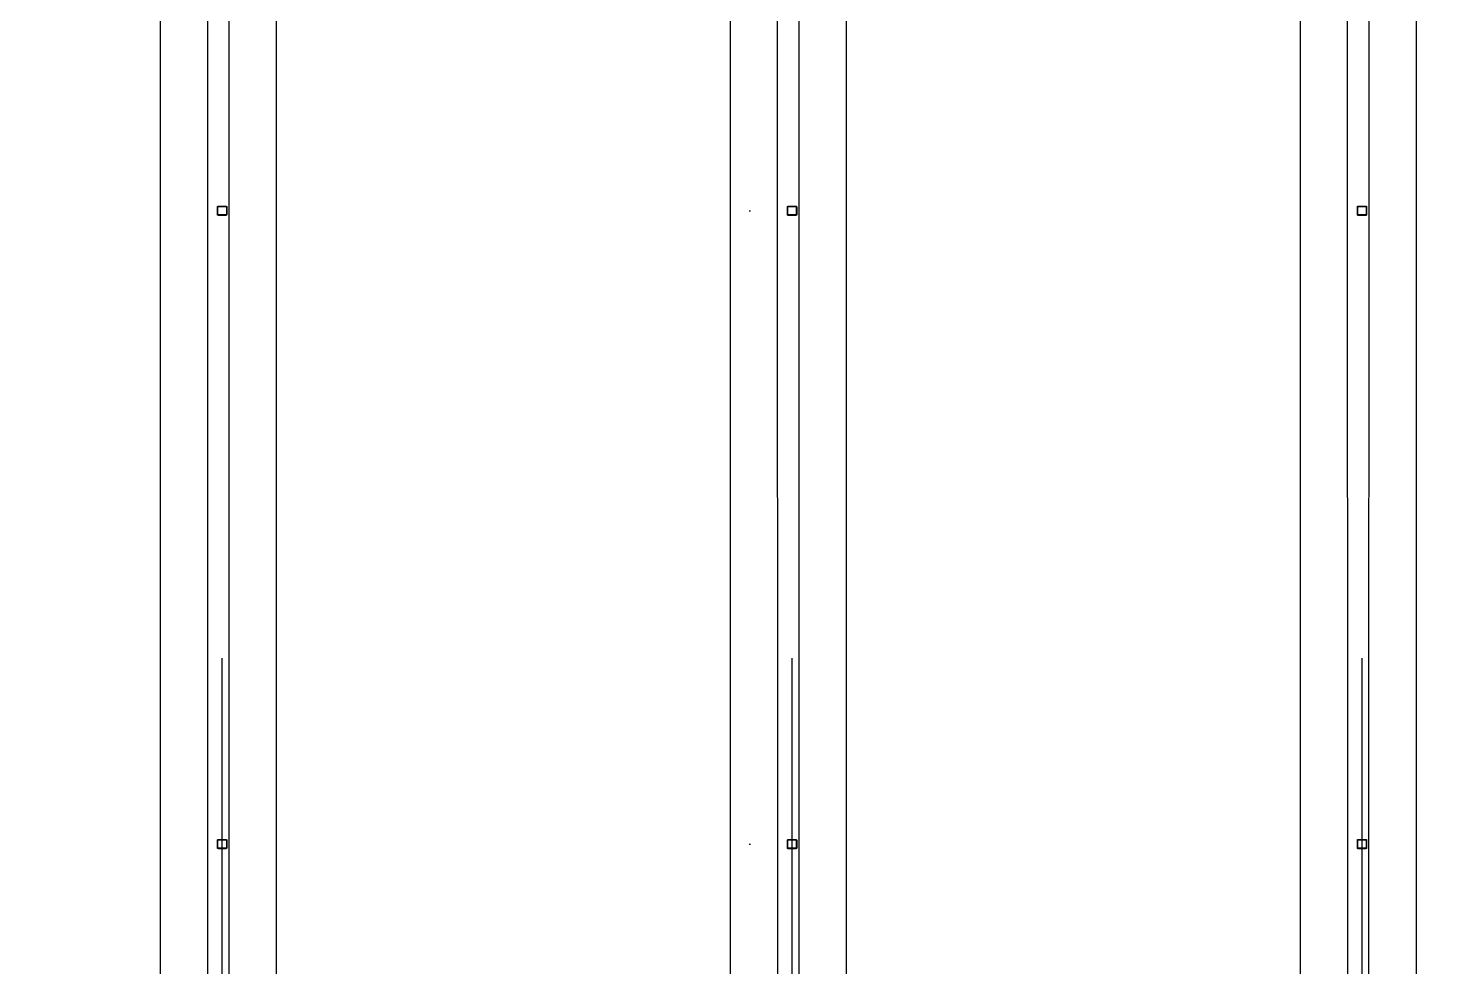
# Model space of a CAD drawing. Header units: millimetres. Extents: x 626570 to 643256, y 6233 to 11343.
# Drawn here: x 639477 to 640539, y 8393 to 9105 of the extents above; entities that cross this region are included whole.
import ezdxf

# ---------------------------------------------------------------- set-up
doc = ezdxf.new("R2010")
doc.units = ezdxf.units.MM
doc.header["$LTSCALE"] = 4000
doc.header["$MEASUREMENT"] = 0
doc.linetypes.add('DASHDOT', pattern=[1, 0.5, -0.25, 0, -0.25])
for name, color, linetype in [('MASTERFOUNDATION_1', 4, 'DASHDOT'), ('MASTERFOUNDATION_25', 7, 'CONTINUOUS'), ('SORTER', 4, 'CONTINUOUS')]:
    doc.layers.add(name, color=color, linetype=linetype)

msp = doc.modelspace()

# ---------------------------------------------------------------- linework, layer by layer
at = {"layer": 'MASTERFOUNDATION_1', "linetype": 'DASHDOT'}
for p, q in [((639624, 6627.5), (639624, 11123.2)), ((640056, 6627.5), (640056, 11123.2)), ((640488, 6627.5), (640488, 11123.2)), ((643023.9, 8966.6), (626796.6, 8966.6)), ((643023.9, 8486.6), (626795.2, 8486.6))]:
    msp.add_line(p, q, dxfattribs=at)
at = {"layer": 'MASTERFOUNDATION_25', "linetype": 'Continuous', "flags": 128}
for points in [[(639621.1, 8970.1), (639626.9, 8970.1), (639626.9, 8970.1), (639626.9, 8970.1), (639626.9, 8970.1), (639626.9, 8970.1), (639627, 8970.1), (639627, 8970.1), (639627, 8970.1), (639627, 8970.1), (639627.1, 8970.1), (639627.1, 8970.1), (639627.1, 8970.1), (639627.1, 8970.1), (639627.1, 8970), (639627.2, 8970), (639627.2, 8970), (639627.2, 8970), (639627.2, 8970), (639627.2, 8970), (639627.2, 8970), (639627.3, 8970), (639627.3, 8969.9), (639627.3, 8969.9), (639627.3, 8969.9), (639627.3, 8969.9), (639627.3, 8969.9), (639627.3, 8969.9), (639627.4, 8969.9), (639627.4, 8969.8), (639627.4, 8969.8), (639627.4, 8969.8), (639627.4, 8969.8), (639627.4, 8969.8), (639627.4, 8969.7), (639627.4, 8969.7), (639627.4, 8969.7), (639627.5, 8969.7), (639627.5, 8969.7), (639627.5, 8969.6), (639627.5, 8969.6), (639627.5, 8969.6), (639627.5, 8969.6), (639627.5, 8969.6), (639627.5, 8969.5), (639627.5, 8969.5), (639627.5, 8969.5), (639627.5, 8963.7), (639627.5, 8963.7), (639627.5, 8963.7), (639627.5, 8963.7), (639627.5, 8963.6), (639627.5, 8963.6), (639627.5, 8963.6), (639627.5, 8963.6), (639627.5, 8963.6), (639627.5, 8963.5), (639627.4, 8963.5), (639627.4, 8963.5), (639627.4, 8963.5), (639627.4, 8963.5), (639627.4, 8963.4), (639627.4, 8963.4), (639627.4, 8963.4), (639627.4, 8963.4), (639627.4, 8963.4), (639627.3, 8963.3), (639627.3, 8963.3), (639627.3, 8963.3), (639627.3, 8963.3), (639627.3, 8963.3), (639627.3, 8963.3), (639627.3, 8963.3), (639627.2, 8963.2), (639627.2, 8963.2), (639627.2, 8963.2), (639627.2, 8963.2), (639627.2, 8963.2), (639627.2, 8963.2), (639627.1, 8963.2), (639627.1, 8963.2), (639627.1, 8963.2), (639627.1, 8963.1), (639627.1, 8963.1), (639627, 8963.1), (639627, 8963.1), (639627, 8963.1), (639627, 8963.1), (639626.9, 8963.1), (639626.9, 8963.1), (639626.9, 8963.1), (639626.9, 8963.1), (639626.9, 8963.1), (639621.1, 8963.1), (639621.1, 8963.1), (639621.1, 8963.1), (639621, 8963.1), (639621, 8963.1), (639621, 8963.1), (639621, 8963.1), (639621, 8963.1), (639620.9, 8963.1), (639620.9, 8963.1), (639620.9, 8963.1), (639620.9, 8963.2), (639620.8, 8963.2), (639620.8, 8963.2), (639620.8, 8963.2), (639620.8, 8963.2), (639620.8, 8963.2), (639620.8, 8963.2), (639620.7, 8963.2), (639620.7, 8963.2), (639620.7, 8963.3), (639620.7, 8963.3), (639620.7, 8963.3), (639620.7, 8963.3), (639620.6, 8963.3), (639620.6, 8963.3), (639620.6, 8963.3), (639620.6, 8963.4), (639620.6, 8963.4), (639620.6, 8963.4), (639620.6, 8963.4), (639620.6, 8963.4), (639620.5, 8963.5), (639620.5, 8963.5), (639620.5, 8963.5), (639620.5, 8963.5), (639620.5, 8963.5), (639620.5, 8963.6), (639620.5, 8963.6), (639620.5, 8963.6), (639620.5, 8963.6), (639620.5, 8963.6), (639620.5, 8963.7), (639620.5, 8963.7), (639620.5, 8963.7), (639620.5, 8963.7), (639620.5, 8969.5), (639620.5, 8969.5), (639620.5, 8969.5), (639620.5, 8969.6), (639620.5, 8969.6), (639620.5, 8969.6), (639620.5, 8969.6), (639620.5, 8969.6), (639620.5, 8969.7), (639620.5, 8969.7), (639620.5, 8969.7), (639620.5, 8969.7), (639620.5, 8969.7), (639620.5, 8969.8), (639620.6, 8969.8), (639620.6, 8969.8), (639620.6, 8969.8), (639620.6, 8969.8), (639620.6, 8969.9), (639620.6, 8969.9), (639620.6, 8969.9), (639620.6, 8969.9), (639620.7, 8969.9), (639620.7, 8969.9), (639620.7, 8969.9), (639620.7, 8970), (639620.7, 8970), (639620.7, 8970), (639620.8, 8970), (639620.8, 8970), (639620.8, 8970), (639620.8, 8970), (639620.8, 8970), (639620.8, 8970.1), (639620.9, 8970.1), (639620.9, 8970.1), (639620.9, 8970.1), (639620.9, 8970.1), (639621, 8970.1), (639621, 8970.1), (639621, 8970.1), (639621, 8970.1), (639621, 8970.1), (639621.1, 8970.1), (639621.1, 8970.1), (639621.1, 8970.1)], [(639621.1, 8969.8), (639626.9, 8969.8), (639626.9, 8969.8), (639626.9, 8969.8), (639626.9, 8969.8), (639626.9, 8969.8), (639626.9, 8969.8), (639626.9, 8969.8), (639626.9, 8969.8), (639626.9, 8969.8), (639627, 8969.8), (639627, 8969.8), (639627, 8969.8), (639627, 8969.8), (639627, 8969.8), (639627, 8969.8), (639627, 8969.8), (639627, 8969.7), (639627, 8969.7), (639627, 8969.7), (639627, 8969.7), (639627.1, 8969.7), (639627.1, 8969.7), (639627.1, 8969.7), (639627.1, 8969.7), (639627.1, 8969.7), (639627.1, 8969.7), (639627.1, 8969.7), (639627.1, 8969.7), (639627.1, 8969.7), (639627.1, 8969.7), (639627.1, 8969.6), (639627.1, 8969.6), (639627.1, 8969.6), (639627.1, 8969.6), (639627.1, 8969.6), (639627.1, 8969.6), (639627.2, 8969.6), (639627.2, 8969.6), (639627.2, 8969.6), (639627.2, 8969.6), (639627.2, 8969.5), (639627.2, 8969.5), (639627.2, 8969.5), (639627.2, 8969.5), (639627.2, 8969.5), (639627.2, 8969.5), (639627.2, 8963.7), (639627.2, 8963.7), (639627.2, 8963.7), (639627.2, 8963.7), (639627.2, 8963.7), (639627.2, 8963.7), (639627.2, 8963.7), (639627.2, 8963.7), (639627.2, 8963.6), (639627.2, 8963.6), (639627.1, 8963.6), (639627.1, 8963.6), (639627.1, 8963.6), (639627.1, 8963.6), (639627.1, 8963.6), (639627.1, 8963.6), (639627.1, 8963.6), (639627.1, 8963.6), (639627.1, 8963.5), (639627.1, 8963.5), (639627.1, 8963.5), (639627.1, 8963.5), (639627.1, 8963.5), (639627.1, 8963.5), (639627.1, 8963.5), (639627.1, 8963.5), (639627, 8963.5), (639627, 8963.5), (639627, 8963.5), (639627, 8963.5), (639627, 8963.5), (639627, 8963.5), (639627, 8963.5), (639627, 8963.4), (639627, 8963.4), (639627, 8963.4), (639627, 8963.4), (639626.9, 8963.4), (639626.9, 8963.4), (639626.9, 8963.4), (639626.9, 8963.4), (639626.9, 8963.4), (639626.9, 8963.4), (639626.9, 8963.4), (639626.9, 8963.4), (639626.9, 8963.4), (639621.1, 8963.4), (639621.1, 8963.4), (639621.1, 8963.4), (639621.1, 8963.4), (639621.1, 8963.4), (639621, 8963.4), (639621, 8963.4), (639621, 8963.4), (639621, 8963.4), (639621, 8963.4), (639621, 8963.4), (639621, 8963.4), (639621, 8963.4), (639621, 8963.5), (639621, 8963.5), (639620.9, 8963.5), (639620.9, 8963.5), (639620.9, 8963.5), (639620.9, 8963.5), (639620.9, 8963.5), (639620.9, 8963.5), (639620.9, 8963.5), (639620.9, 8963.5), (639620.9, 8963.5), (639620.9, 8963.5), (639620.9, 8963.5), (639620.9, 8963.5), (639620.9, 8963.5), (639620.8, 8963.6), (639620.8, 8963.6), (639620.8, 8963.6), (639620.8, 8963.6), (639620.8, 8963.6), (639620.8, 8963.6), (639620.8, 8963.6), (639620.8, 8963.6), (639620.8, 8963.6), (639620.8, 8963.6), (639620.8, 8963.7), (639620.8, 8963.7), (639620.8, 8963.7), (639620.8, 8963.7), (639620.8, 8963.7), (639620.8, 8963.7), (639620.8, 8963.7), (639620.8, 8963.7), (639620.8, 8969.5), (639620.8, 8969.5), (639620.8, 8969.5), (639620.8, 8969.5), (639620.8, 8969.5), (639620.8, 8969.5), (639620.8, 8969.6), (639620.8, 8969.6), (639620.8, 8969.6), (639620.8, 8969.6), (639620.8, 8969.6), (639620.8, 8969.6), (639620.8, 8969.6), (639620.8, 8969.6), (639620.8, 8969.6), (639620.8, 8969.6), (639620.8, 8969.7), (639620.8, 8969.7), (639620.9, 8969.7), (639620.9, 8969.7), (639620.9, 8969.7), (639620.9, 8969.7), (639620.9, 8969.7), (639620.9, 8969.7), (639620.9, 8969.7), (639620.9, 8969.7), (639620.9, 8969.7), (639620.9, 8969.7), (639620.9, 8969.7), (639620.9, 8969.7), (639620.9, 8969.8), (639621, 8969.8), (639621, 8969.8), (639621, 8969.8), (639621, 8969.8), (639621, 8969.8), (639621, 8969.8), (639621, 8969.8), (639621, 8969.8), (639621, 8969.8), (639621, 8969.8), (639621.1, 8969.8), (639621.1, 8969.8), (639621.1, 8969.8), (639621.1, 8969.8), (639621.1, 8969.8)], [(640053.1, 8970.1), (640058.8, 8970.1), (640058.9, 8970.1), (640058.9, 8970.1), (640058.9, 8970.1), (640058.9, 8970.1), (640059, 8970.1), (640059, 8970.1), (640059, 8970.1), (640059, 8970.1), (640059, 8970.1), (640059.1, 8970.1), (640059.1, 8970.1), (640059.1, 8970.1), (640059.1, 8970), (640059.1, 8970), (640059.2, 8970), (640059.2, 8970), (640059.2, 8970), (640059.2, 8970), (640059.2, 8970), (640059.2, 8970), (640059.3, 8969.9), (640059.3, 8969.9), (640059.3, 8969.9), (640059.3, 8969.9), (640059.3, 8969.9), (640059.3, 8969.9), (640059.3, 8969.9), (640059.4, 8969.8), (640059.4, 8969.8), (640059.4, 8969.8), (640059.4, 8969.8), (640059.4, 8969.8), (640059.4, 8969.7), (640059.4, 8969.7), (640059.4, 8969.7), (640059.4, 8969.7), (640059.4, 8969.7), (640059.4, 8969.6), (640059.5, 8969.6), (640059.5, 8969.6), (640059.5, 8969.6), (640059.5, 8969.6), (640059.5, 8969.5), (640059.5, 8969.5), (640059.5, 8969.5), (640059.5, 8963.7), (640059.5, 8963.7), (640059.5, 8963.7), (640059.5, 8963.7), (640059.5, 8963.6), (640059.5, 8963.6), (640059.5, 8963.6), (640059.4, 8963.6), (640059.4, 8963.6), (640059.4, 8963.5), (640059.4, 8963.5), (640059.4, 8963.5), (640059.4, 8963.5), (640059.4, 8963.5), (640059.4, 8963.4), (640059.4, 8963.4), (640059.4, 8963.4), (640059.4, 8963.4), (640059.3, 8963.4), (640059.3, 8963.3), (640059.3, 8963.3), (640059.3, 8963.3), (640059.3, 8963.3), (640059.3, 8963.3), (640059.3, 8963.3), (640059.2, 8963.3), (640059.2, 8963.2), (640059.2, 8963.2), (640059.2, 8963.2), (640059.2, 8963.2), (640059.2, 8963.2), (640059.1, 8963.2), (640059.1, 8963.2), (640059.1, 8963.2), (640059.1, 8963.2), (640059.1, 8963.1), (640059, 8963.1), (640059, 8963.1), (640059, 8963.1), (640059, 8963.1), (640059, 8963.1), (640058.9, 8963.1), (640058.9, 8963.1), (640058.9, 8963.1), (640058.9, 8963.1), (640058.8, 8963.1), (640053.1, 8963.1), (640053.1, 8963.1), (640053, 8963.1), (640053, 8963.1), (640053, 8963.1), (640053, 8963.1), (640053, 8963.1), (640052.9, 8963.1), (640052.9, 8963.1), (640052.9, 8963.1), (640052.9, 8963.1), (640052.9, 8963.2), (640052.8, 8963.2), (640052.8, 8963.2), (640052.8, 8963.2), (640052.8, 8963.2), (640052.8, 8963.2), (640052.7, 8963.2), (640052.7, 8963.2), (640052.7, 8963.2), (640052.7, 8963.3), (640052.7, 8963.3), (640052.7, 8963.3), (640052.6, 8963.3), (640052.6, 8963.3), (640052.6, 8963.3), (640052.6, 8963.3), (640052.6, 8963.4), (640052.6, 8963.4), (640052.6, 8963.4), (640052.6, 8963.4), (640052.5, 8963.4), (640052.5, 8963.5), (640052.5, 8963.5), (640052.5, 8963.5), (640052.5, 8963.5), (640052.5, 8963.5), (640052.5, 8963.6), (640052.5, 8963.6), (640052.5, 8963.6), (640052.5, 8963.6), (640052.5, 8963.6), (640052.5, 8963.7), (640052.5, 8963.7), (640052.5, 8963.7), (640052.5, 8963.7), (640052.5, 8969.5), (640052.5, 8969.5), (640052.5, 8969.5), (640052.5, 8969.6), (640052.5, 8969.6), (640052.5, 8969.6), (640052.5, 8969.6), (640052.5, 8969.6), (640052.5, 8969.7), (640052.5, 8969.7), (640052.5, 8969.7), (640052.5, 8969.7), (640052.5, 8969.7), (640052.5, 8969.8), (640052.5, 8969.8), (640052.6, 8969.8), (640052.6, 8969.8), (640052.6, 8969.8), (640052.6, 8969.9), (640052.6, 8969.9), (640052.6, 8969.9), (640052.6, 8969.9), (640052.6, 8969.9), (640052.7, 8969.9), (640052.7, 8969.9), (640052.7, 8970), (640052.7, 8970), (640052.7, 8970), (640052.7, 8970), (640052.8, 8970), (640052.8, 8970), (640052.8, 8970), (640052.8, 8970), (640052.8, 8970.1), (640052.9, 8970.1), (640052.9, 8970.1), (640052.9, 8970.1), (640052.9, 8970.1), (640052.9, 8970.1), (640053, 8970.1), (640053, 8970.1), (640053, 8970.1), (640053, 8970.1), (640053, 8970.1), (640053.1, 8970.1), (640053.1, 8970.1)], [(640053.1, 8969.8), (640058.8, 8969.8), (640058.9, 8969.8), (640058.9, 8969.8), (640058.9, 8969.8), (640058.9, 8969.8), (640058.9, 8969.8), (640058.9, 8969.8), (640058.9, 8969.8), (640058.9, 8969.8), (640058.9, 8969.8), (640059, 8969.8), (640059, 8969.8), (640059, 8969.8), (640059, 8969.8), (640059, 8969.8), (640059, 8969.8), (640059, 8969.7), (640059, 8969.7), (640059, 8969.7), (640059, 8969.7), (640059, 8969.7), (640059.1, 8969.7), (640059.1, 8969.7), (640059.1, 8969.7), (640059.1, 8969.7), (640059.1, 8969.7), (640059.1, 8969.7), (640059.1, 8969.7), (640059.1, 8969.7), (640059.1, 8969.7), (640059.1, 8969.6), (640059.1, 8969.6), (640059.1, 8969.6), (640059.1, 8969.6), (640059.1, 8969.6), (640059.1, 8969.6), (640059.1, 8969.6), (640059.1, 8969.6), (640059.1, 8969.6), (640059.1, 8969.6), (640059.2, 8969.5), (640059.2, 8969.5), (640059.2, 8969.5), (640059.2, 8969.5), (640059.2, 8969.5), (640059.2, 8969.5), (640059.2, 8963.7), (640059.2, 8963.7), (640059.2, 8963.7), (640059.2, 8963.7), (640059.2, 8963.7), (640059.2, 8963.7), (640059.1, 8963.7), (640059.1, 8963.7), (640059.1, 8963.6), (640059.1, 8963.6), (640059.1, 8963.6), (640059.1, 8963.6), (640059.1, 8963.6), (640059.1, 8963.6), (640059.1, 8963.6), (640059.1, 8963.6), (640059.1, 8963.6), (640059.1, 8963.6), (640059.1, 8963.5), (640059.1, 8963.5), (640059.1, 8963.5), (640059.1, 8963.5), (640059.1, 8963.5), (640059.1, 8963.5), (640059.1, 8963.5), (640059, 8963.5), (640059, 8963.5), (640059, 8963.5), (640059, 8963.5), (640059, 8963.5), (640059, 8963.5), (640059, 8963.5), (640059, 8963.5), (640059, 8963.4), (640059, 8963.4), (640059, 8963.4), (640058.9, 8963.4), (640058.9, 8963.4), (640058.9, 8963.4), (640058.9, 8963.4), (640058.9, 8963.4), (640058.9, 8963.4), (640058.9, 8963.4), (640058.9, 8963.4), (640058.9, 8963.4), (640058.8, 8963.4), (640053.1, 8963.4), (640053.1, 8963.4), (640053.1, 8963.4), (640053.1, 8963.4), (640053, 8963.4), (640053, 8963.4), (640053, 8963.4), (640053, 8963.4), (640053, 8963.4), (640053, 8963.4), (640053, 8963.4), (640053, 8963.4), (640053, 8963.4), (640053, 8963.5), (640052.9, 8963.5), (640052.9, 8963.5), (640052.9, 8963.5), (640052.9, 8963.5), (640052.9, 8963.5), (640052.9, 8963.5), (640052.9, 8963.5), (640052.9, 8963.5), (640052.9, 8963.5), (640052.9, 8963.5), (640052.9, 8963.5), (640052.9, 8963.5), (640052.8, 8963.5), (640052.8, 8963.5), (640052.8, 8963.6), (640052.8, 8963.6), (640052.8, 8963.6), (640052.8, 8963.6), (640052.8, 8963.6), (640052.8, 8963.6), (640052.8, 8963.6), (640052.8, 8963.6), (640052.8, 8963.6), (640052.8, 8963.6), (640052.8, 8963.7), (640052.8, 8963.7), (640052.8, 8963.7), (640052.8, 8963.7), (640052.8, 8963.7), (640052.8, 8963.7), (640052.8, 8963.7), (640052.8, 8963.7), (640052.8, 8969.5), (640052.8, 8969.5), (640052.8, 8969.5), (640052.8, 8969.5), (640052.8, 8969.5), (640052.8, 8969.5), (640052.8, 8969.6), (640052.8, 8969.6), (640052.8, 8969.6), (640052.8, 8969.6), (640052.8, 8969.6), (640052.8, 8969.6), (640052.8, 8969.6), (640052.8, 8969.6), (640052.8, 8969.6), (640052.8, 8969.6), (640052.8, 8969.7), (640052.8, 8969.7), (640052.8, 8969.7), (640052.8, 8969.7), (640052.9, 8969.7), (640052.9, 8969.7), (640052.9, 8969.7), (640052.9, 8969.7), (640052.9, 8969.7), (640052.9, 8969.7), (640052.9, 8969.7), (640052.9, 8969.7), (640052.9, 8969.7), (640052.9, 8969.7), (640052.9, 8969.8), (640052.9, 8969.8), (640053, 8969.8), (640053, 8969.8), (640053, 8969.8), (640053, 8969.8), (640053, 8969.8), (640053, 8969.8), (640053, 8969.8), (640053, 8969.8), (640053, 8969.8), (640053, 8969.8), (640053.1, 8969.8), (640053.1, 8969.8), (640053.1, 8969.8), (640053.1, 8969.8)], [(640485.1, 8970.1), (640490.9, 8970.1), (640490.9, 8970.1), (640490.9, 8970.1), (640490.9, 8970.1), (640491, 8970.1), (640491, 8970.1), (640491, 8970.1), (640491, 8970.1), (640491, 8970.1), (640491.1, 8970.1), (640491.1, 8970.1), (640491.1, 8970.1), (640491.1, 8970.1), (640491.1, 8970), (640491.2, 8970), (640491.2, 8970), (640491.2, 8970), (640491.2, 8970), (640491.2, 8970), (640491.3, 8970), (640491.3, 8970), (640491.3, 8969.9), (640491.3, 8969.9), (640491.3, 8969.9), (640491.3, 8969.9), (640491.4, 8969.9), (640491.4, 8969.9), (640491.4, 8969.9), (640491.4, 8969.8), (640491.4, 8969.8), (640491.4, 8969.8), (640491.4, 8969.8), (640491.4, 8969.8), (640491.4, 8969.7), (640491.5, 8969.7), (640491.5, 8969.7), (640491.5, 8969.7), (640491.5, 8969.7), (640491.5, 8969.6), (640491.5, 8969.6), (640491.5, 8969.6), (640491.5, 8969.6), (640491.5, 8969.6), (640491.5, 8969.5), (640491.5, 8969.5), (640491.5, 8969.5), (640491.5, 8963.7), (640491.5, 8963.7), (640491.5, 8963.7), (640491.5, 8963.7), (640491.5, 8963.6), (640491.5, 8963.6), (640491.5, 8963.6), (640491.5, 8963.6), (640491.5, 8963.6), (640491.5, 8963.5), (640491.5, 8963.5), (640491.5, 8963.5), (640491.4, 8963.5), (640491.4, 8963.5), (640491.4, 8963.4), (640491.4, 8963.4), (640491.4, 8963.4), (640491.4, 8963.4), (640491.4, 8963.4), (640491.4, 8963.3), (640491.4, 8963.3), (640491.3, 8963.3), (640491.3, 8963.3), (640491.3, 8963.3), (640491.3, 8963.3), (640491.3, 8963.3), (640491.3, 8963.2), (640491.2, 8963.2), (640491.2, 8963.2), (640491.2, 8963.2), (640491.2, 8963.2), (640491.2, 8963.2), (640491.1, 8963.2), (640491.1, 8963.2), (640491.1, 8963.2), (640491.1, 8963.1), (640491.1, 8963.1), (640491, 8963.1), (640491, 8963.1), (640491, 8963.1), (640491, 8963.1), (640491, 8963.1), (640490.9, 8963.1), (640490.9, 8963.1), (640490.9, 8963.1), (640490.9, 8963.1), (640485.1, 8963.1), (640485.1, 8963.1), (640485.1, 8963.1), (640485.1, 8963.1), (640485, 8963.1), (640485, 8963.1), (640485, 8963.1), (640485, 8963.1), (640484.9, 8963.1), (640484.9, 8963.1), (640484.9, 8963.1), (640484.9, 8963.2), (640484.9, 8963.2), (640484.8, 8963.2), (640484.8, 8963.2), (640484.8, 8963.2), (640484.8, 8963.2), (640484.8, 8963.2), (640484.8, 8963.2), (640484.7, 8963.2), (640484.7, 8963.3), (640484.7, 8963.3), (640484.7, 8963.3), (640484.7, 8963.3), (640484.7, 8963.3), (640484.6, 8963.3), (640484.6, 8963.3), (640484.6, 8963.4), (640484.6, 8963.4), (640484.6, 8963.4), (640484.6, 8963.4), (640484.6, 8963.4), (640484.6, 8963.5), (640484.6, 8963.5), (640484.5, 8963.5), (640484.5, 8963.5), (640484.5, 8963.5), (640484.5, 8963.6), (640484.5, 8963.6), (640484.5, 8963.6), (640484.5, 8963.6), (640484.5, 8963.6), (640484.5, 8963.7), (640484.5, 8963.7), (640484.5, 8963.7), (640484.5, 8963.7), (640484.5, 8969.5), (640484.5, 8969.5), (640484.5, 8969.5), (640484.5, 8969.6), (640484.5, 8969.6), (640484.5, 8969.6), (640484.5, 8969.6), (640484.5, 8969.6), (640484.5, 8969.7), (640484.5, 8969.7), (640484.5, 8969.7), (640484.5, 8969.7), (640484.6, 8969.7), (640484.6, 8969.8), (640484.6, 8969.8), (640484.6, 8969.8), (640484.6, 8969.8), (640484.6, 8969.8), (640484.6, 8969.9), (640484.6, 8969.9), (640484.6, 8969.9), (640484.7, 8969.9), (640484.7, 8969.9), (640484.7, 8969.9), (640484.7, 8969.9), (640484.7, 8970), (640484.7, 8970), (640484.8, 8970), (640484.8, 8970), (640484.8, 8970), (640484.8, 8970), (640484.8, 8970), (640484.8, 8970), (640484.9, 8970.1), (640484.9, 8970.1), (640484.9, 8970.1), (640484.9, 8970.1), (640484.9, 8970.1), (640485, 8970.1), (640485, 8970.1), (640485, 8970.1), (640485, 8970.1), (640485.1, 8970.1), (640485.1, 8970.1), (640485.1, 8970.1), (640485.1, 8970.1)], [(640485.1, 8969.8), (640490.9, 8969.8), (640490.9, 8969.8), (640490.9, 8969.8), (640490.9, 8969.8), (640490.9, 8969.8), (640490.9, 8969.8), (640490.9, 8969.8), (640490.9, 8969.8), (640491, 8969.8), (640491, 8969.8), (640491, 8969.8), (640491, 8969.8), (640491, 8969.8), (640491, 8969.8), (640491, 8969.8), (640491, 8969.8), (640491, 8969.7), (640491, 8969.7), (640491.1, 8969.7), (640491.1, 8969.7), (640491.1, 8969.7), (640491.1, 8969.7), (640491.1, 8969.7), (640491.1, 8969.7), (640491.1, 8969.7), (640491.1, 8969.7), (640491.1, 8969.7), (640491.1, 8969.7), (640491.1, 8969.7), (640491.1, 8969.7), (640491.1, 8969.6), (640491.1, 8969.6), (640491.2, 8969.6), (640491.2, 8969.6), (640491.2, 8969.6), (640491.2, 8969.6), (640491.2, 8969.6), (640491.2, 8969.6), (640491.2, 8969.6), (640491.2, 8969.6), (640491.2, 8969.5), (640491.2, 8969.5), (640491.2, 8969.5), (640491.2, 8969.5), (640491.2, 8969.5), (640491.2, 8969.5), (640491.2, 8963.7), (640491.2, 8963.7), (640491.2, 8963.7), (640491.2, 8963.7), (640491.2, 8963.7), (640491.2, 8963.7), (640491.2, 8963.7), (640491.2, 8963.7), (640491.2, 8963.6), (640491.2, 8963.6), (640491.2, 8963.6), (640491.2, 8963.6), (640491.2, 8963.6), (640491.2, 8963.6), (640491.1, 8963.6), (640491.1, 8963.6), (640491.1, 8963.6), (640491.1, 8963.6), (640491.1, 8963.5), (640491.1, 8963.5), (640491.1, 8963.5), (640491.1, 8963.5), (640491.1, 8963.5), (640491.1, 8963.5), (640491.1, 8963.5), (640491.1, 8963.5), (640491.1, 8963.5), (640491.1, 8963.5), (640491, 8963.5), (640491, 8963.5), (640491, 8963.5), (640491, 8963.5), (640491, 8963.5), (640491, 8963.4), (640491, 8963.4), (640491, 8963.4), (640491, 8963.4), (640491, 8963.4), (640490.9, 8963.4), (640490.9, 8963.4), (640490.9, 8963.4), (640490.9, 8963.4), (640490.9, 8963.4), (640490.9, 8963.4), (640490.9, 8963.4), (640490.9, 8963.4), (640485.1, 8963.4), (640485.1, 8963.4), (640485.1, 8963.4), (640485.1, 8963.4), (640485.1, 8963.4), (640485.1, 8963.4), (640485.1, 8963.4), (640485, 8963.4), (640485, 8963.4), (640485, 8963.4), (640485, 8963.4), (640485, 8963.4), (640485, 8963.4), (640485, 8963.5), (640485, 8963.5), (640485, 8963.5), (640485, 8963.5), (640484.9, 8963.5), (640484.9, 8963.5), (640484.9, 8963.5), (640484.9, 8963.5), (640484.9, 8963.5), (640484.9, 8963.5), (640484.9, 8963.5), (640484.9, 8963.5), (640484.9, 8963.5), (640484.9, 8963.5), (640484.9, 8963.5), (640484.9, 8963.6), (640484.9, 8963.6), (640484.9, 8963.6), (640484.8, 8963.6), (640484.8, 8963.6), (640484.8, 8963.6), (640484.8, 8963.6), (640484.8, 8963.6), (640484.8, 8963.6), (640484.8, 8963.6), (640484.8, 8963.7), (640484.8, 8963.7), (640484.8, 8963.7), (640484.8, 8963.7), (640484.8, 8963.7), (640484.8, 8963.7), (640484.8, 8963.7), (640484.8, 8963.7), (640484.8, 8969.5), (640484.8, 8969.5), (640484.8, 8969.5), (640484.8, 8969.5), (640484.8, 8969.5), (640484.8, 8969.5), (640484.8, 8969.6), (640484.8, 8969.6), (640484.8, 8969.6), (640484.8, 8969.6), (640484.8, 8969.6), (640484.8, 8969.6), (640484.8, 8969.6), (640484.8, 8969.6), (640484.8, 8969.6), (640484.9, 8969.6), (640484.9, 8969.7), (640484.9, 8969.7), (640484.9, 8969.7), (640484.9, 8969.7), (640484.9, 8969.7), (640484.9, 8969.7), (640484.9, 8969.7), (640484.9, 8969.7), (640484.9, 8969.7), (640484.9, 8969.7), (640484.9, 8969.7), (640484.9, 8969.7), (640484.9, 8969.7), (640485, 8969.7), (640485, 8969.8), (640485, 8969.8), (640485, 8969.8), (640485, 8969.8), (640485, 8969.8), (640485, 8969.8), (640485, 8969.8), (640485, 8969.8), (640485, 8969.8), (640485.1, 8969.8), (640485.1, 8969.8), (640485.1, 8969.8), (640485.1, 8969.8), (640485.1, 8969.8), (640485.1, 8969.8), (640485.1, 8969.8)], [(639621.1, 8490.1), (639626.9, 8490.1), (639626.9, 8490.1), (639626.9, 8490.1), (639626.9, 8490.1), (639626.9, 8490.1), (639627, 8490.1), (639627, 8490.1), (639627, 8490.1), (639627, 8490.1), (639627.1, 8490.1), (639627.1, 8490.1), (639627.1, 8490.1), (639627.1, 8490.1), (639627.1, 8490), (639627.2, 8490), (639627.2, 8490), (639627.2, 8490), (639627.2, 8490), (639627.2, 8490), (639627.2, 8490), (639627.3, 8490), (639627.3, 8489.9), (639627.3, 8489.9), (639627.3, 8489.9), (639627.3, 8489.9), (639627.3, 8489.9), (639627.3, 8489.9), (639627.4, 8489.9), (639627.4, 8489.8), (639627.4, 8489.8), (639627.4, 8489.8), (639627.4, 8489.8), (639627.4, 8489.8), (639627.4, 8489.7), (639627.4, 8489.7), (639627.4, 8489.7), (639627.5, 8489.7), (639627.5, 8489.7), (639627.5, 8489.6), (639627.5, 8489.6), (639627.5, 8489.6), (639627.5, 8489.6), (639627.5, 8489.6), (639627.5, 8489.5), (639627.5, 8489.5), (639627.5, 8489.5), (639627.5, 8483.7), (639627.5, 8483.7), (639627.5, 8483.7), (639627.5, 8483.7), (639627.5, 8483.6), (639627.5, 8483.6), (639627.5, 8483.6), (639627.5, 8483.6), (639627.5, 8483.6), (639627.5, 8483.5), (639627.4, 8483.5), (639627.4, 8483.5), (639627.4, 8483.5), (639627.4, 8483.5), (639627.4, 8483.4), (639627.4, 8483.4), (639627.4, 8483.4), (639627.4, 8483.4), (639627.4, 8483.4), (639627.3, 8483.3), (639627.3, 8483.3), (639627.3, 8483.3), (639627.3, 8483.3), (639627.3, 8483.3), (639627.3, 8483.3), (639627.3, 8483.3), (639627.2, 8483.2), (639627.2, 8483.2), (639627.2, 8483.2), (639627.2, 8483.2), (639627.2, 8483.2), (639627.2, 8483.2), (639627.1, 8483.2), (639627.1, 8483.2), (639627.1, 8483.2), (639627.1, 8483.1), (639627.1, 8483.1), (639627, 8483.1), (639627, 8483.1), (639627, 8483.1), (639627, 8483.1), (639626.9, 8483.1), (639626.9, 8483.1), (639626.9, 8483.1), (639626.9, 8483.1), (639626.9, 8483.1), (639621.1, 8483.1), (639621.1, 8483.1), (639621.1, 8483.1), (639621, 8483.1), (639621, 8483.1), (639621, 8483.1), (639621, 8483.1), (639621, 8483.1), (639620.9, 8483.1), (639620.9, 8483.1), (639620.9, 8483.1), (639620.9, 8483.2), (639620.8, 8483.2), (639620.8, 8483.2), (639620.8, 8483.2), (639620.8, 8483.2), (639620.8, 8483.2), (639620.8, 8483.2), (639620.7, 8483.2), (639620.7, 8483.2), (639620.7, 8483.3), (639620.7, 8483.3), (639620.7, 8483.3), (639620.7, 8483.3), (639620.6, 8483.3), (639620.6, 8483.3), (639620.6, 8483.3), (639620.6, 8483.4), (639620.6, 8483.4), (639620.6, 8483.4), (639620.6, 8483.4), (639620.6, 8483.4), (639620.5, 8483.5), (639620.5, 8483.5), (639620.5, 8483.5), (639620.5, 8483.5), (639620.5, 8483.5), (639620.5, 8483.6), (639620.5, 8483.6), (639620.5, 8483.6), (639620.5, 8483.6), (639620.5, 8483.6), (639620.5, 8483.7), (639620.5, 8483.7), (639620.5, 8483.7), (639620.5, 8483.7), (639620.5, 8489.5), (639620.5, 8489.5), (639620.5, 8489.5), (639620.5, 8489.6), (639620.5, 8489.6), (639620.5, 8489.6), (639620.5, 8489.6), (639620.5, 8489.6), (639620.5, 8489.7), (639620.5, 8489.7), (639620.5, 8489.7), (639620.5, 8489.7), (639620.5, 8489.7), (639620.5, 8489.8), (639620.6, 8489.8), (639620.6, 8489.8), (639620.6, 8489.8), (639620.6, 8489.8), (639620.6, 8489.9), (639620.6, 8489.9), (639620.6, 8489.9), (639620.6, 8489.9), (639620.7, 8489.9), (639620.7, 8489.9), (639620.7, 8489.9), (639620.7, 8490), (639620.7, 8490), (639620.7, 8490), (639620.8, 8490), (639620.8, 8490), (639620.8, 8490), (639620.8, 8490), (639620.8, 8490), (639620.8, 8490.1), (639620.9, 8490.1), (639620.9, 8490.1), (639620.9, 8490.1), (639620.9, 8490.1), (639621, 8490.1), (639621, 8490.1), (639621, 8490.1), (639621, 8490.1), (639621, 8490.1), (639621.1, 8490.1), (639621.1, 8490.1), (639621.1, 8490.1)], [(639621.1, 8489.8), (639626.9, 8489.8), (639626.9, 8489.8), (639626.9, 8489.8), (639626.9, 8489.8), (639626.9, 8489.8), (639626.9, 8489.8), (639626.9, 8489.8), (639626.9, 8489.8), (639626.9, 8489.8), (639627, 8489.8), (639627, 8489.8), (639627, 8489.8), (639627, 8489.8), (639627, 8489.8), (639627, 8489.8), (639627, 8489.8), (639627, 8489.7), (639627, 8489.7), (639627, 8489.7), (639627, 8489.7), (639627.1, 8489.7), (639627.1, 8489.7), (639627.1, 8489.7), (639627.1, 8489.7), (639627.1, 8489.7), (639627.1, 8489.7), (639627.1, 8489.7), (639627.1, 8489.7), (639627.1, 8489.7), (639627.1, 8489.7), (639627.1, 8489.6), (639627.1, 8489.6), (639627.1, 8489.6), (639627.1, 8489.6), (639627.1, 8489.6), (639627.1, 8489.6), (639627.2, 8489.6), (639627.2, 8489.6), (639627.2, 8489.6), (639627.2, 8489.6), (639627.2, 8489.5), (639627.2, 8489.5), (639627.2, 8489.5), (639627.2, 8489.5), (639627.2, 8489.5), (639627.2, 8489.5), (639627.2, 8483.7), (639627.2, 8483.7), (639627.2, 8483.7), (639627.2, 8483.7), (639627.2, 8483.7), (639627.2, 8483.7), (639627.2, 8483.7), (639627.2, 8483.7), (639627.2, 8483.6), (639627.2, 8483.6), (639627.1, 8483.6), (639627.1, 8483.6), (639627.1, 8483.6), (639627.1, 8483.6), (639627.1, 8483.6), (639627.1, 8483.6), (639627.1, 8483.6), (639627.1, 8483.6), (639627.1, 8483.5), (639627.1, 8483.5), (639627.1, 8483.5), (639627.1, 8483.5), (639627.1, 8483.5), (639627.1, 8483.5), (639627.1, 8483.5), (639627.1, 8483.5), (639627, 8483.5), (639627, 8483.5), (639627, 8483.5), (639627, 8483.5), (639627, 8483.5), (639627, 8483.5), (639627, 8483.5), (639627, 8483.4), (639627, 8483.4), (639627, 8483.4), (639627, 8483.4), (639626.9, 8483.4), (639626.9, 8483.4), (639626.9, 8483.4), (639626.9, 8483.4), (639626.9, 8483.4), (639626.9, 8483.4), (639626.9, 8483.4), (639626.9, 8483.4), (639626.9, 8483.4), (639621.1, 8483.4), (639621.1, 8483.4), (639621.1, 8483.4), (639621.1, 8483.4), (639621.1, 8483.4), (639621, 8483.4), (639621, 8483.4), (639621, 8483.4), (639621, 8483.4), (639621, 8483.4), (639621, 8483.4), (639621, 8483.4), (639621, 8483.4), (639621, 8483.5), (639621, 8483.5), (639620.9, 8483.5), (639620.9, 8483.5), (639620.9, 8483.5), (639620.9, 8483.5), (639620.9, 8483.5), (639620.9, 8483.5), (639620.9, 8483.5), (639620.9, 8483.5), (639620.9, 8483.5), (639620.9, 8483.5), (639620.9, 8483.5), (639620.9, 8483.5), (639620.9, 8483.5), (639620.8, 8483.6), (639620.8, 8483.6), (639620.8, 8483.6), (639620.8, 8483.6), (639620.8, 8483.6), (639620.8, 8483.6), (639620.8, 8483.6), (639620.8, 8483.6), (639620.8, 8483.6), (639620.8, 8483.6), (639620.8, 8483.7), (639620.8, 8483.7), (639620.8, 8483.7), (639620.8, 8483.7), (639620.8, 8483.7), (639620.8, 8483.7), (639620.8, 8483.7), (639620.8, 8483.7), (639620.8, 8489.5), (639620.8, 8489.5), (639620.8, 8489.5), (639620.8, 8489.5), (639620.8, 8489.5), (639620.8, 8489.5), (639620.8, 8489.6), (639620.8, 8489.6), (639620.8, 8489.6), (639620.8, 8489.6), (639620.8, 8489.6), (639620.8, 8489.6), (639620.8, 8489.6), (639620.8, 8489.6), (639620.8, 8489.6), (639620.8, 8489.6), (639620.8, 8489.7), (639620.8, 8489.7), (639620.9, 8489.7), (639620.9, 8489.7), (639620.9, 8489.7), (639620.9, 8489.7), (639620.9, 8489.7), (639620.9, 8489.7), (639620.9, 8489.7), (639620.9, 8489.7), (639620.9, 8489.7), (639620.9, 8489.7), (639620.9, 8489.7), (639620.9, 8489.7), (639620.9, 8489.8), (639621, 8489.8), (639621, 8489.8), (639621, 8489.8), (639621, 8489.8), (639621, 8489.8), (639621, 8489.8), (639621, 8489.8), (639621, 8489.8), (639621, 8489.8), (639621, 8489.8), (639621.1, 8489.8), (639621.1, 8489.8), (639621.1, 8489.8), (639621.1, 8489.8), (639621.1, 8489.8)], [(640053.1, 8490.1), (640058.8, 8490.1), (640058.9, 8490.1), (640058.9, 8490.1), (640058.9, 8490.1), (640058.9, 8490.1), (640059, 8490.1), (640059, 8490.1), (640059, 8490.1), (640059, 8490.1), (640059, 8490.1), (640059.1, 8490.1), (640059.1, 8490.1), (640059.1, 8490.1), (640059.1, 8490), (640059.1, 8490), (640059.2, 8490), (640059.2, 8490), (640059.2, 8490), (640059.2, 8490), (640059.2, 8490), (640059.2, 8490), (640059.3, 8489.9), (640059.3, 8489.9), (640059.3, 8489.9), (640059.3, 8489.9), (640059.3, 8489.9), (640059.3, 8489.9), (640059.3, 8489.9), (640059.4, 8489.8), (640059.4, 8489.8), (640059.4, 8489.8), (640059.4, 8489.8), (640059.4, 8489.8), (640059.4, 8489.7), (640059.4, 8489.7), (640059.4, 8489.7), (640059.4, 8489.7), (640059.4, 8489.7), (640059.4, 8489.6), (640059.5, 8489.6), (640059.5, 8489.6), (640059.5, 8489.6), (640059.5, 8489.6), (640059.5, 8489.5), (640059.5, 8489.5), (640059.5, 8489.5), (640059.5, 8483.7), (640059.5, 8483.7), (640059.5, 8483.7), (640059.5, 8483.7), (640059.5, 8483.6), (640059.5, 8483.6), (640059.5, 8483.6), (640059.4, 8483.6), (640059.4, 8483.6), (640059.4, 8483.5), (640059.4, 8483.5), (640059.4, 8483.5), (640059.4, 8483.5), (640059.4, 8483.5), (640059.4, 8483.4), (640059.4, 8483.4), (640059.4, 8483.4), (640059.4, 8483.4), (640059.3, 8483.4), (640059.3, 8483.3), (640059.3, 8483.3), (640059.3, 8483.3), (640059.3, 8483.3), (640059.3, 8483.3), (640059.3, 8483.3), (640059.2, 8483.3), (640059.2, 8483.2), (640059.2, 8483.2), (640059.2, 8483.2), (640059.2, 8483.2), (640059.2, 8483.2), (640059.1, 8483.2), (640059.1, 8483.2), (640059.1, 8483.2), (640059.1, 8483.2), (640059.1, 8483.1), (640059, 8483.1), (640059, 8483.1), (640059, 8483.1), (640059, 8483.1), (640059, 8483.1), (640058.9, 8483.1), (640058.9, 8483.1), (640058.9, 8483.1), (640058.9, 8483.1), (640058.8, 8483.1), (640053.1, 8483.1), (640053.1, 8483.1), (640053, 8483.1), (640053, 8483.1), (640053, 8483.1), (640053, 8483.1), (640053, 8483.1), (640052.9, 8483.1), (640052.9, 8483.1), (640052.9, 8483.1), (640052.9, 8483.1), (640052.9, 8483.2), (640052.8, 8483.2), (640052.8, 8483.2), (640052.8, 8483.2), (640052.8, 8483.2), (640052.8, 8483.2), (640052.7, 8483.2), (640052.7, 8483.2), (640052.7, 8483.2), (640052.7, 8483.3), (640052.7, 8483.3), (640052.7, 8483.3), (640052.6, 8483.3), (640052.6, 8483.3), (640052.6, 8483.3), (640052.6, 8483.3), (640052.6, 8483.4), (640052.6, 8483.4), (640052.6, 8483.4), (640052.6, 8483.4), (640052.5, 8483.4), (640052.5, 8483.5), (640052.5, 8483.5), (640052.5, 8483.5), (640052.5, 8483.5), (640052.5, 8483.5), (640052.5, 8483.6), (640052.5, 8483.6), (640052.5, 8483.6), (640052.5, 8483.6), (640052.5, 8483.6), (640052.5, 8483.7), (640052.5, 8483.7), (640052.5, 8483.7), (640052.5, 8483.7), (640052.5, 8489.5), (640052.5, 8489.5), (640052.5, 8489.5), (640052.5, 8489.6), (640052.5, 8489.6), (640052.5, 8489.6), (640052.5, 8489.6), (640052.5, 8489.6), (640052.5, 8489.7), (640052.5, 8489.7), (640052.5, 8489.7), (640052.5, 8489.7), (640052.5, 8489.7), (640052.5, 8489.8), (640052.5, 8489.8), (640052.6, 8489.8), (640052.6, 8489.8), (640052.6, 8489.8), (640052.6, 8489.9), (640052.6, 8489.9), (640052.6, 8489.9), (640052.6, 8489.9), (640052.6, 8489.9), (640052.7, 8489.9), (640052.7, 8489.9), (640052.7, 8490), (640052.7, 8490), (640052.7, 8490), (640052.7, 8490), (640052.8, 8490), (640052.8, 8490), (640052.8, 8490), (640052.8, 8490), (640052.8, 8490.1), (640052.9, 8490.1), (640052.9, 8490.1), (640052.9, 8490.1), (640052.9, 8490.1), (640052.9, 8490.1), (640053, 8490.1), (640053, 8490.1), (640053, 8490.1), (640053, 8490.1), (640053, 8490.1), (640053.1, 8490.1), (640053.1, 8490.1)], [(640053.1, 8489.8), (640058.8, 8489.8), (640058.9, 8489.8), (640058.9, 8489.8), (640058.9, 8489.8), (640058.9, 8489.8), (640058.9, 8489.8), (640058.9, 8489.8), (640058.9, 8489.8), (640058.9, 8489.8), (640058.9, 8489.8), (640059, 8489.8), (640059, 8489.8), (640059, 8489.8), (640059, 8489.8), (640059, 8489.8), (640059, 8489.8), (640059, 8489.7), (640059, 8489.7), (640059, 8489.7), (640059, 8489.7), (640059, 8489.7), (640059.1, 8489.7), (640059.1, 8489.7), (640059.1, 8489.7), (640059.1, 8489.7), (640059.1, 8489.7), (640059.1, 8489.7), (640059.1, 8489.7), (640059.1, 8489.7), (640059.1, 8489.7), (640059.1, 8489.6), (640059.1, 8489.6), (640059.1, 8489.6), (640059.1, 8489.6), (640059.1, 8489.6), (640059.1, 8489.6), (640059.1, 8489.6), (640059.1, 8489.6), (640059.1, 8489.6), (640059.1, 8489.6), (640059.2, 8489.5), (640059.2, 8489.5), (640059.2, 8489.5), (640059.2, 8489.5), (640059.2, 8489.5), (640059.2, 8489.5), (640059.2, 8483.7), (640059.2, 8483.7), (640059.2, 8483.7), (640059.2, 8483.7), (640059.2, 8483.7), (640059.2, 8483.7), (640059.1, 8483.7), (640059.1, 8483.7), (640059.1, 8483.6), (640059.1, 8483.6), (640059.1, 8483.6), (640059.1, 8483.6), (640059.1, 8483.6), (640059.1, 8483.6), (640059.1, 8483.6), (640059.1, 8483.6), (640059.1, 8483.6), (640059.1, 8483.6), (640059.1, 8483.5), (640059.1, 8483.5), (640059.1, 8483.5), (640059.1, 8483.5), (640059.1, 8483.5), (640059.1, 8483.5), (640059.1, 8483.5), (640059, 8483.5), (640059, 8483.5), (640059, 8483.5), (640059, 8483.5), (640059, 8483.5), (640059, 8483.5), (640059, 8483.5), (640059, 8483.5), (640059, 8483.4), (640059, 8483.4), (640059, 8483.4), (640058.9, 8483.4), (640058.9, 8483.4), (640058.9, 8483.4), (640058.9, 8483.4), (640058.9, 8483.4), (640058.9, 8483.4), (640058.9, 8483.4), (640058.9, 8483.4), (640058.9, 8483.4), (640058.8, 8483.4), (640053.1, 8483.4), (640053.1, 8483.4), (640053.1, 8483.4), (640053.1, 8483.4), (640053, 8483.4), (640053, 8483.4), (640053, 8483.4), (640053, 8483.4), (640053, 8483.4), (640053, 8483.4), (640053, 8483.4), (640053, 8483.4), (640053, 8483.4), (640053, 8483.5), (640052.9, 8483.5), (640052.9, 8483.5), (640052.9, 8483.5), (640052.9, 8483.5), (640052.9, 8483.5), (640052.9, 8483.5), (640052.9, 8483.5), (640052.9, 8483.5), (640052.9, 8483.5), (640052.9, 8483.5), (640052.9, 8483.5), (640052.9, 8483.5), (640052.8, 8483.5), (640052.8, 8483.5), (640052.8, 8483.6), (640052.8, 8483.6), (640052.8, 8483.6), (640052.8, 8483.6), (640052.8, 8483.6), (640052.8, 8483.6), (640052.8, 8483.6), (640052.8, 8483.6), (640052.8, 8483.6), (640052.8, 8483.6), (640052.8, 8483.7), (640052.8, 8483.7), (640052.8, 8483.7), (640052.8, 8483.7), (640052.8, 8483.7), (640052.8, 8483.7), (640052.8, 8483.7), (640052.8, 8483.7), (640052.8, 8489.5), (640052.8, 8489.5), (640052.8, 8489.5), (640052.8, 8489.5), (640052.8, 8489.5), (640052.8, 8489.5), (640052.8, 8489.6), (640052.8, 8489.6), (640052.8, 8489.6), (640052.8, 8489.6), (640052.8, 8489.6), (640052.8, 8489.6), (640052.8, 8489.6), (640052.8, 8489.6), (640052.8, 8489.6), (640052.8, 8489.6), (640052.8, 8489.7), (640052.8, 8489.7), (640052.8, 8489.7), (640052.8, 8489.7), (640052.9, 8489.7), (640052.9, 8489.7), (640052.9, 8489.7), (640052.9, 8489.7), (640052.9, 8489.7), (640052.9, 8489.7), (640052.9, 8489.7), (640052.9, 8489.7), (640052.9, 8489.7), (640052.9, 8489.7), (640052.9, 8489.8), (640052.9, 8489.8), (640053, 8489.8), (640053, 8489.8), (640053, 8489.8), (640053, 8489.8), (640053, 8489.8), (640053, 8489.8), (640053, 8489.8), (640053, 8489.8), (640053, 8489.8), (640053, 8489.8), (640053.1, 8489.8), (640053.1, 8489.8), (640053.1, 8489.8), (640053.1, 8489.8)], [(640485.1, 8490.1), (640490.9, 8490.1), (640490.9, 8490.1), (640490.9, 8490.1), (640490.9, 8490.1), (640491, 8490.1), (640491, 8490.1), (640491, 8490.1), (640491, 8490.1), (640491, 8490.1), (640491.1, 8490.1), (640491.1, 8490.1), (640491.1, 8490.1), (640491.1, 8490.1), (640491.1, 8490), (640491.2, 8490), (640491.2, 8490), (640491.2, 8490), (640491.2, 8490), (640491.2, 8490), (640491.3, 8490), (640491.3, 8490), (640491.3, 8489.9), (640491.3, 8489.9), (640491.3, 8489.9), (640491.3, 8489.9), (640491.4, 8489.9), (640491.4, 8489.9), (640491.4, 8489.9), (640491.4, 8489.8), (640491.4, 8489.8), (640491.4, 8489.8), (640491.4, 8489.8), (640491.4, 8489.8), (640491.4, 8489.7), (640491.5, 8489.7), (640491.5, 8489.7), (640491.5, 8489.7), (640491.5, 8489.7), (640491.5, 8489.6), (640491.5, 8489.6), (640491.5, 8489.6), (640491.5, 8489.6), (640491.5, 8489.6), (640491.5, 8489.5), (640491.5, 8489.5), (640491.5, 8489.5), (640491.5, 8483.7), (640491.5, 8483.7), (640491.5, 8483.7), (640491.5, 8483.7), (640491.5, 8483.6), (640491.5, 8483.6), (640491.5, 8483.6), (640491.5, 8483.6), (640491.5, 8483.6), (640491.5, 8483.5), (640491.5, 8483.5), (640491.5, 8483.5), (640491.4, 8483.5), (640491.4, 8483.5), (640491.4, 8483.4), (640491.4, 8483.4), (640491.4, 8483.4), (640491.4, 8483.4), (640491.4, 8483.4), (640491.4, 8483.3), (640491.4, 8483.3), (640491.3, 8483.3), (640491.3, 8483.3), (640491.3, 8483.3), (640491.3, 8483.3), (640491.3, 8483.3), (640491.3, 8483.2), (640491.2, 8483.2), (640491.2, 8483.2), (640491.2, 8483.2), (640491.2, 8483.2), (640491.2, 8483.2), (640491.1, 8483.2), (640491.1, 8483.2), (640491.1, 8483.2), (640491.1, 8483.1), (640491.1, 8483.1), (640491, 8483.1), (640491, 8483.1), (640491, 8483.1), (640491, 8483.1), (640491, 8483.1), (640490.9, 8483.1), (640490.9, 8483.1), (640490.9, 8483.1), (640490.9, 8483.1), (640485.1, 8483.1), (640485.1, 8483.1), (640485.1, 8483.1), (640485.1, 8483.1), (640485, 8483.1), (640485, 8483.1), (640485, 8483.1), (640485, 8483.1), (640484.9, 8483.1), (640484.9, 8483.1), (640484.9, 8483.1), (640484.9, 8483.2), (640484.9, 8483.2), (640484.8, 8483.2), (640484.8, 8483.2), (640484.8, 8483.2), (640484.8, 8483.2), (640484.8, 8483.2), (640484.8, 8483.2), (640484.7, 8483.2), (640484.7, 8483.3), (640484.7, 8483.3), (640484.7, 8483.3), (640484.7, 8483.3), (640484.7, 8483.3), (640484.6, 8483.3), (640484.6, 8483.3), (640484.6, 8483.4), (640484.6, 8483.4), (640484.6, 8483.4), (640484.6, 8483.4), (640484.6, 8483.4), (640484.6, 8483.5), (640484.6, 8483.5), (640484.5, 8483.5), (640484.5, 8483.5), (640484.5, 8483.5), (640484.5, 8483.6), (640484.5, 8483.6), (640484.5, 8483.6), (640484.5, 8483.6), (640484.5, 8483.6), (640484.5, 8483.7), (640484.5, 8483.7), (640484.5, 8483.7), (640484.5, 8483.7), (640484.5, 8489.5), (640484.5, 8489.5), (640484.5, 8489.5), (640484.5, 8489.6), (640484.5, 8489.6), (640484.5, 8489.6), (640484.5, 8489.6), (640484.5, 8489.6), (640484.5, 8489.7), (640484.5, 8489.7), (640484.5, 8489.7), (640484.5, 8489.7), (640484.6, 8489.7), (640484.6, 8489.8), (640484.6, 8489.8), (640484.6, 8489.8), (640484.6, 8489.8), (640484.6, 8489.8), (640484.6, 8489.9), (640484.6, 8489.9), (640484.6, 8489.9), (640484.7, 8489.9), (640484.7, 8489.9), (640484.7, 8489.9), (640484.7, 8489.9), (640484.7, 8490), (640484.7, 8490), (640484.8, 8490), (640484.8, 8490), (640484.8, 8490), (640484.8, 8490), (640484.8, 8490), (640484.8, 8490), (640484.9, 8490.1), (640484.9, 8490.1), (640484.9, 8490.1), (640484.9, 8490.1), (640484.9, 8490.1), (640485, 8490.1), (640485, 8490.1), (640485, 8490.1), (640485, 8490.1), (640485.1, 8490.1), (640485.1, 8490.1), (640485.1, 8490.1), (640485.1, 8490.1)], [(640485.1, 8489.8), (640490.9, 8489.8), (640490.9, 8489.8), (640490.9, 8489.8), (640490.9, 8489.8), (640490.9, 8489.8), (640490.9, 8489.8), (640490.9, 8489.8), (640490.9, 8489.8), (640491, 8489.8), (640491, 8489.8), (640491, 8489.8), (640491, 8489.8), (640491, 8489.8), (640491, 8489.8), (640491, 8489.8), (640491, 8489.8), (640491, 8489.7), (640491, 8489.7), (640491.1, 8489.7), (640491.1, 8489.7), (640491.1, 8489.7), (640491.1, 8489.7), (640491.1, 8489.7), (640491.1, 8489.7), (640491.1, 8489.7), (640491.1, 8489.7), (640491.1, 8489.7), (640491.1, 8489.7), (640491.1, 8489.7), (640491.1, 8489.7), (640491.1, 8489.6), (640491.1, 8489.6), (640491.2, 8489.6), (640491.2, 8489.6), (640491.2, 8489.6), (640491.2, 8489.6), (640491.2, 8489.6), (640491.2, 8489.6), (640491.2, 8489.6), (640491.2, 8489.6), (640491.2, 8489.5), (640491.2, 8489.5), (640491.2, 8489.5), (640491.2, 8489.5), (640491.2, 8489.5), (640491.2, 8489.5), (640491.2, 8483.7), (640491.2, 8483.7), (640491.2, 8483.7), (640491.2, 8483.7), (640491.2, 8483.7), (640491.2, 8483.7), (640491.2, 8483.7), (640491.2, 8483.7), (640491.2, 8483.6), (640491.2, 8483.6), (640491.2, 8483.6), (640491.2, 8483.6), (640491.2, 8483.6), (640491.2, 8483.6), (640491.1, 8483.6), (640491.1, 8483.6), (640491.1, 8483.6), (640491.1, 8483.6), (640491.1, 8483.5), (640491.1, 8483.5), (640491.1, 8483.5), (640491.1, 8483.5), (640491.1, 8483.5), (640491.1, 8483.5), (640491.1, 8483.5), (640491.1, 8483.5), (640491.1, 8483.5), (640491.1, 8483.5), (640491, 8483.5), (640491, 8483.5), (640491, 8483.5), (640491, 8483.5), (640491, 8483.5), (640491, 8483.4), (640491, 8483.4), (640491, 8483.4), (640491, 8483.4), (640491, 8483.4), (640490.9, 8483.4), (640490.9, 8483.4), (640490.9, 8483.4), (640490.9, 8483.4), (640490.9, 8483.4), (640490.9, 8483.4), (640490.9, 8483.4), (640490.9, 8483.4), (640485.1, 8483.4), (640485.1, 8483.4), (640485.1, 8483.4), (640485.1, 8483.4), (640485.1, 8483.4), (640485.1, 8483.4), (640485.1, 8483.4), (640485, 8483.4), (640485, 8483.4), (640485, 8483.4), (640485, 8483.4), (640485, 8483.4), (640485, 8483.4), (640485, 8483.5), (640485, 8483.5), (640485, 8483.5), (640485, 8483.5), (640484.9, 8483.5), (640484.9, 8483.5), (640484.9, 8483.5), (640484.9, 8483.5), (640484.9, 8483.5), (640484.9, 8483.5), (640484.9, 8483.5), (640484.9, 8483.5), (640484.9, 8483.5), (640484.9, 8483.5), (640484.9, 8483.5), (640484.9, 8483.6), (640484.9, 8483.6), (640484.9, 8483.6), (640484.8, 8483.6), (640484.8, 8483.6), (640484.8, 8483.6), (640484.8, 8483.6), (640484.8, 8483.6), (640484.8, 8483.6), (640484.8, 8483.6), (640484.8, 8483.7), (640484.8, 8483.7), (640484.8, 8483.7), (640484.8, 8483.7), (640484.8, 8483.7), (640484.8, 8483.7), (640484.8, 8483.7), (640484.8, 8483.7), (640484.8, 8489.5), (640484.8, 8489.5), (640484.8, 8489.5), (640484.8, 8489.5), (640484.8, 8489.5), (640484.8, 8489.5), (640484.8, 8489.6), (640484.8, 8489.6), (640484.8, 8489.6), (640484.8, 8489.6), (640484.8, 8489.6), (640484.8, 8489.6), (640484.8, 8489.6), (640484.8, 8489.6), (640484.8, 8489.6), (640484.9, 8489.6), (640484.9, 8489.7), (640484.9, 8489.7), (640484.9, 8489.7), (640484.9, 8489.7), (640484.9, 8489.7), (640484.9, 8489.7), (640484.9, 8489.7), (640484.9, 8489.7), (640484.9, 8489.7), (640484.9, 8489.7), (640484.9, 8489.7), (640484.9, 8489.7), (640484.9, 8489.7), (640485, 8489.7), (640485, 8489.8), (640485, 8489.8), (640485, 8489.8), (640485, 8489.8), (640485, 8489.8), (640485, 8489.8), (640485, 8489.8), (640485, 8489.8), (640485, 8489.8), (640485.1, 8489.8), (640485.1, 8489.8), (640485.1, 8489.8), (640485.1, 8489.8), (640485.1, 8489.8), (640485.1, 8489.8), (640485.1, 8489.8)]]:
    msp.add_lwpolyline(points, close=True, dxfattribs=at)
at = {"layer": 'SORTER', "ltscale": 0.25}
for p, q in [((639577, 9946.6), (639577, 8327.8)), ((639613.2, 8327.8), (639612.9, 9946.6)), ((640009, 9946.6), (640009, 8327.8)), ((640045.2, 8327.8), (640044.9, 9946.6)), ((640441, 9946.6), (640441, 8327.8)), ((640477.2, 8327.8), (640476.9, 9946.6)), ((639629.3, 9921.9), (639629, 8327.7)), ((639665.3, 8327.7), (639665.3, 9921.9)), ((640061.3, 9921.9), (640061, 8327.7)), ((640097.3, 8327.7), (640097.3, 9921.9)), ((640493.3, 9921.9), (640493, 8327.7)), ((640529.3, 8327.7), (640529.3, 9921.9))]:
    msp.add_line(p, q, dxfattribs=at)

doc.saveas('drawing.dxf')
